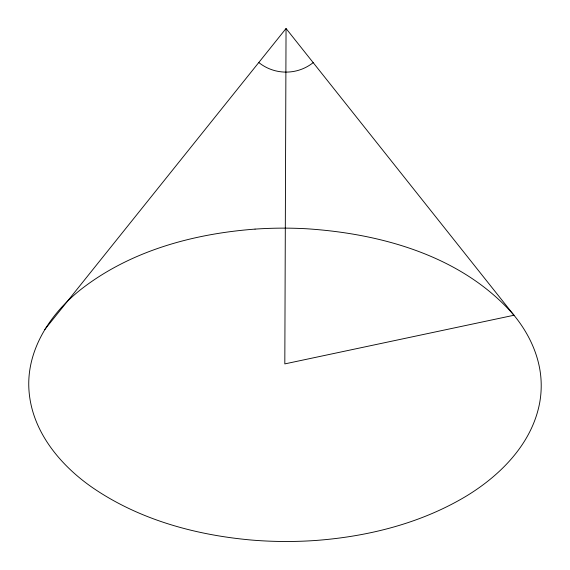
<?xml version="1.0" encoding="UTF-8"?>
<svg xmlns="http://www.w3.org/2000/svg" width="570" height="570" viewBox="0 0 570 570"><rect width="100%" height="100%" fill="white"/><g stroke="black" fill="none" stroke-linecap="round" stroke-linejoin="round"><path stroke-width="0.85" d="M255.046 229.112A418.131 418.131 0 0 1 306.354 228.748C381.85 233.657 462.733 256.215 513.983 315.246L286.047 28.5L284.815 363.902L513.983 315.246C527.856 332.182 537.973 352.609 540.574 374.504A96.223 96.223 0 0 1 539.726 402.52C532.23 443.318 500.873 475.01 466.638 495.9C421.793 522.897 369.837 536.121 317.989 540.296A417.646 417.646 0 0 1 251.676 540.061C195.382 535.073 138.674 519.562 91.777 487.115C59.836 464.785 32.048 431.191 29.02 390.956C25.85 350.479 50.381 313.35 81.125 289.261C130.559 250.779 193.401 233.75 255.046 229.112M44.766 329.553L286.047 28.5M313.187 62.636A43.605 43.605 0 0 1 258.78 62.522"/></g></svg>
